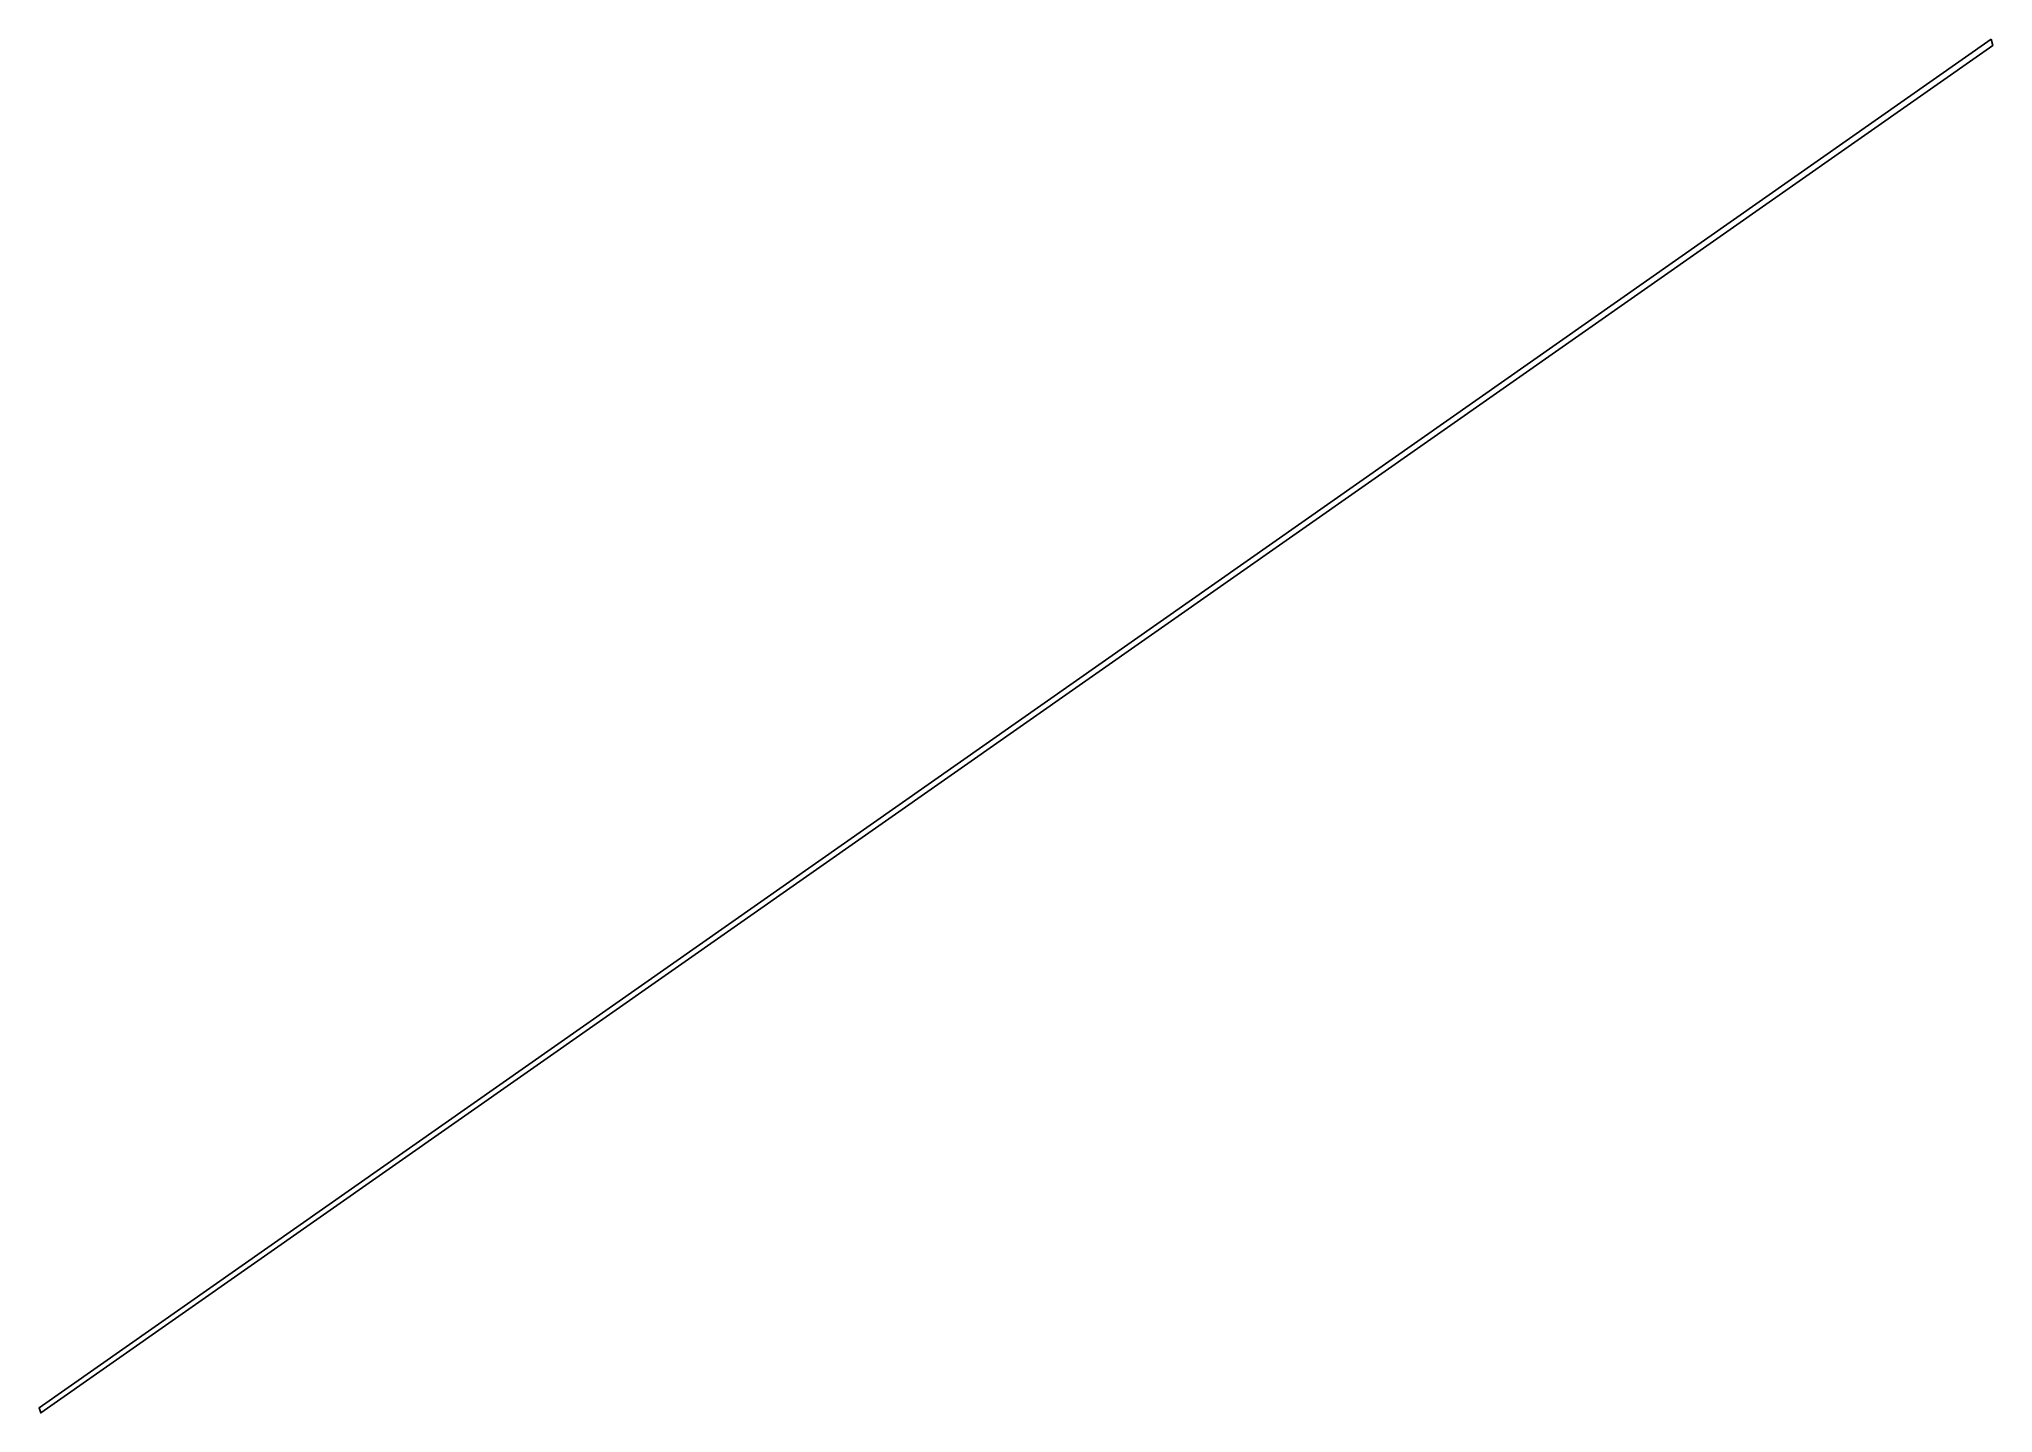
# Model space of a CAD drawing. Extents: x 613983 to 614421, y 646812 to 647121.
import ezdxf

# ---------------------------------------------------------------- set-up
doc = ezdxf.new("R2010")
doc.units = 0
doc.layers.add('_PARCELA_NOU_feb2025', color=50, linetype='Continuous')

msp = doc.modelspace()

# ---------------------------------------------------------------- linework, layer by layer
at = {"layer": '_PARCELA_NOU_feb2025'}
msp.add_lwpolyline([(614420.530992127, 647120.551486427), (614420.952557864, 647119.073526549), (613983.199385158, 646812.348777218), (613982.841611563, 646813.524244705)], close=True, dxfattribs=at)

doc.saveas('drawing.dxf')
